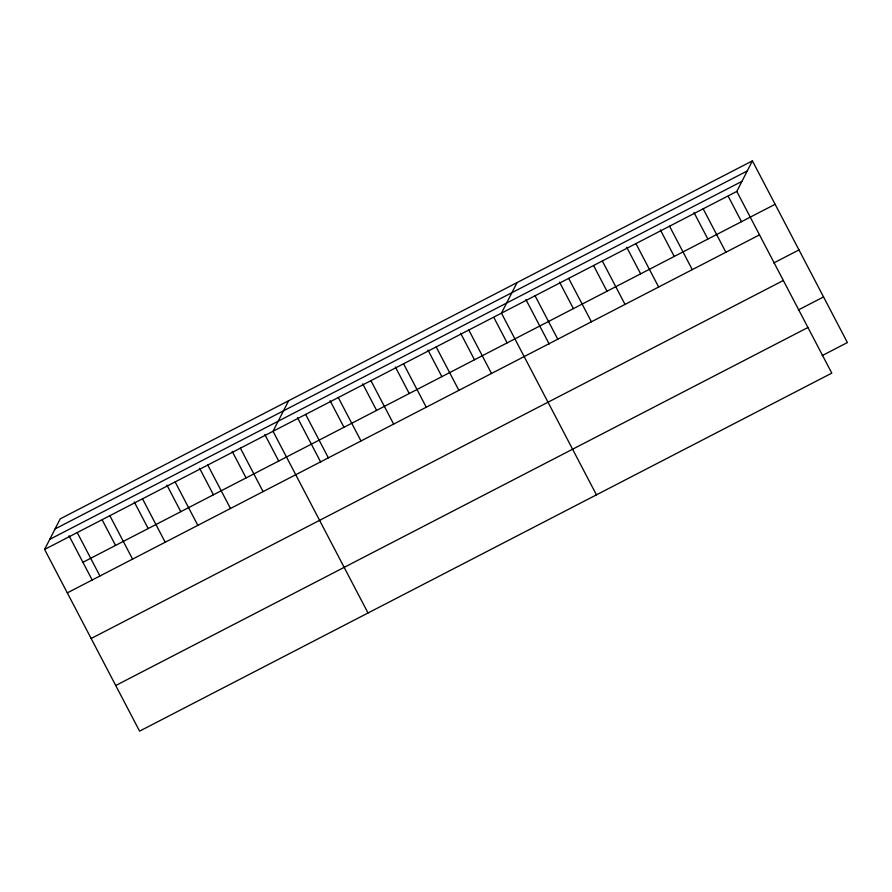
<?xml version="1.0" encoding="UTF-8"?>
<svg xmlns="http://www.w3.org/2000/svg" width="892" height="892" viewBox="0 0 892 892"><rect width="100%" height="100%" fill="white"/><g stroke="black" fill="none" stroke-linecap="round" stroke-linejoin="round"><path stroke-width="1.34" d="M752.413 160.861L736.803 191.423L831.79 373.135L139.587 731.139L44.6 549.439L60.21 518.865L752.413 160.861L847.4 342.561L822.179 355.607M288.64 400.731L273.03 431.293L368.017 612.994M517.059 282.586L501.449 313.148L596.447 494.848M55.059 528.956L747.262 170.952M49.751 539.348L741.954 181.344M44.6 549.439L736.803 191.423M82.911 562.306L775.115 204.29M67.301 592.868L759.505 234.864M773.754 262.962L798.964 249.916M91.162 638.494L783.354 280.489M798.329 309.97L823.55 296.936M115.737 685.513L807.94 327.498M728.251 196.34L741.497 221.684M703.175 208.817L725.887 252.246M693.998 212.53L707.869 239.067M669.558 226.211L692.259 269.64M660.37 229.913L674.252 256.461M635.94 243.594L658.642 287.023M626.753 247.307L640.634 273.844M602.312 260.988L625.024 304.417M593.76 265.905L607.006 291.238M568.695 278.371L591.396 321.8M559.507 282.084L573.389 308.621M535.066 295.765L557.779 339.194M525.89 299.478L549.182 344.022M493.889 317.552L507.135 342.896M468.813 330.029L491.525 373.458M460.629 333.229L474.499 359.766M436.188 346.91L458.889 390.339M427.993 350.11L441.875 376.647M403.552 363.78L426.264 407.22M395.357 366.98L409.238 393.528M370.927 380.661L393.628 424.09M362.732 383.861L376.602 410.398M338.291 397.542L360.992 440.971M330.096 400.742L343.978 427.279M305.655 414.412L328.368 457.852M297.471 417.612L320.752 462.168M264.835 434.493L278.705 461.03M240.394 448.174L263.095 491.603M232.199 451.374L246.08 477.911M207.758 465.044L230.47 508.485M199.574 468.244L213.444 494.792M175.133 481.925L197.834 525.355M166.938 485.125L180.808 511.673M142.497 498.806L165.198 542.236M134.302 502.006L148.184 528.543M109.861 515.676L132.573 559.117M102.301 520.092L115.547 545.425M77.236 532.557L99.937 575.987M69.041 535.758L92.333 580.313"/></g></svg>
